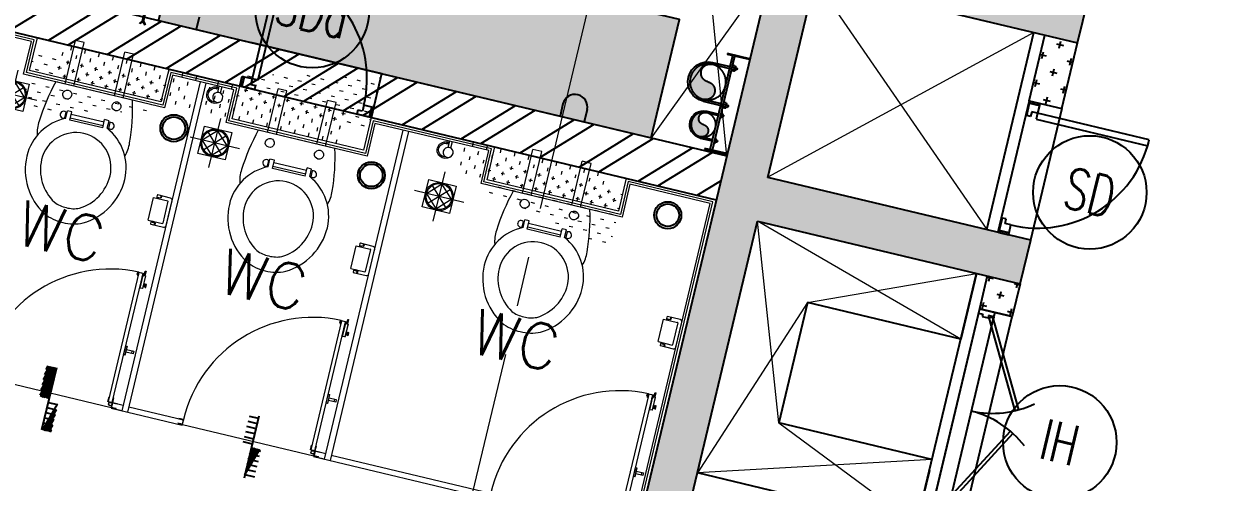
# Model space of a CAD drawing. Header units: millimetres. Extents: x 783817721 to 783927949, y 1443754877 to 1443839643.
# Drawn here: x 783834437 to 783839729, y 1443807797 to 1443809832 of the extents above; entities that cross this region are included whole.
import ezdxf
from ezdxf.enums import TextEntityAlignment as Align

# ---------------------------------------------------------------- set-up
doc = ezdxf.new("R2010")
doc.units = ezdxf.units.MM
doc.header["$LTSCALE"] = 700
doc.header["$PDMODE"] = 32
doc.header["$PDSIZE"] = 0.35
for name, pattern in [('CENTER2', [28.575000000000003, 19.05, -3.175, 3.175, -3.175]), ('DASHED2', [0.375, 0.25, -0.125]), ('HIDDEN', [9.524999999999999, 6.35, -3.175])]:
    doc.linetypes.add(name, pattern=pattern)
doc.layers.get('0').update_dxf_attribs({"linetype": 'CONTINUOUS'})
doc.layers.get('Defpoints').update_dxf_attribs({"linetype": 'CONTINUOUS'})
for name, color, linetype in [('A-COL', 31, 'CONTINUOUS'), ('A-CONSTURCTION LINE HUB-04', 7, 'DASHED2'), ('A-DIM-GRID', 3, 'CONTINUOUS'), ('A-DOOR', 1, 'CONTINUOUS'), ('A-FLOR SUNK', 250, 'CONTINUOUS'), ('A-HATCH', 8, 'CONTINUOUS'), ('A-SERVICE', 254, 'HIDDEN'), ('A-SILL', 2, 'CONTINUOUS'), ('A-SILL-XXX', 2, 'CONTINUOUS'), ('A-TAG-DOOR', 2, 'CONTINUOUS'), ('A-TILE DROP', 8, 'CONTINUOUS'), ('A-Title', 2, 'CONTINUOUS'), ('A-WALL 150', 6, 'CONTINUOUS'), ('A-WALL-XXX', 7, 'CONTINUOUS'), ('N-DOOR', 10, 'CONTINUOUS'), ('N-FIT', 9, 'CONTINUOUS'), ('PL-CLAMP', 31, 'CONTINUOUS')]:
    doc.layers.add(name, color=color, linetype=linetype)
for name, color, linetype, lineweight in [('A-CUTOUT BELOW', 8, 'HIDDEN', 5), ('A-GRID', 31, 'CENTER2', 5), ('A-INT-FIXTURE', 250, 'CONTINUOUS', 9)]:
    doc.layers.add(name, color=color, linetype=linetype, lineweight=lineweight)
doc.styles.add('ROMANS', font='romans.shx')
doc.dimstyles.new('A-DIM-GRID-100', dxfattribs={"dimscale": 100, "dimtxt": 3, "dimasz": 2.25, "dimexe": 0.18, "dimexo": 0, "dimgap": 0.75, "dimtad": 1, "dimdec": 0, "dimzin": 0, "dimdsep": 46, "dimtxsty": 'ROMANS', "dimblk": 'AR-DIM-ARROW', "dimcen": 2, "dimclrd": 256, "dimclre": 8, "dimclrt": 7, "dimaunit": 1, "dimadec": 0, "dimazin": 0, "dimtfac": 1, "dimtdec": 0, "dimtix": 1, "dimtofl": 0, "dimtmove": 2, "dimatfit": 3, "dimldrblk": 'AR-LED-ARROW', "dimfxl": 0.18, "dimtolj": 1, "dimtzin": 0, "dimlwd": -1, "dimlwe": -1, "dimarcsym": 0})
pattern_1 = [(45, (0, 0), (-26.51650429449553, 26.51650429449553), [])]
pattern_2 = [(346.5826028830893, (783888814.2766608, 1443798714.851827), (76.50154433363684, 47.03204986568832), [31.74999999999999, -95.24999999999996]), (76.58260288308942, (783888826.0346733, 1443798695.726441), (-47.03204986568832, 76.50154433363684), [31.74999999999999, -95.24999999999997])]

# ---------------------------------------------------------------- blocks, each defined once
blk = doc.blocks.new('T-DOOR')
for p, q in [((15.62951093912124, 751.8341574668884), (14.16014873981476, 753.3035955429077)), ((15.62890392541885, 682.7063477039337), (15.62951093912124, 751.8341574668884)), ((14.15850394964218, 679.8459477424622), (15.62890392541885, 682.7063477039337)), ((17.09752094745636, 690.1299450397491), (21.50492608547211, 693.0683166980742)), ((21.50492638349533, 706.2904205322266), (17.11766242980957, 707.7596814632415)), ((27.38110065460205, 707.7593402862548), (24.44337409734726, 706.2904200553894)), ((24.45928508043289, 693.0680127143859), (27.38110053539276, 690.1296417713165)), ((6.807166755199432, 347.1733775138855), (5.337804615497589, 348.6428155899048)), ((6.807166874408722, 301.5519354343414), (6.807166755199432, 347.1733775138855)), ((37.85666352510452, 331.0127501487732), (37.85635834932327, 316.3202040195465)), ((5.33676677942276, 298.6915349960327), (6.807166874408722, 301.5519354343414)), ((-750.9999997019768, 24.99999952316284), (-750.9999997019768, -7.152557373e-07)), ((-5.96046448e-08, 25), (1.192092896e-07, 0))]:
    blk.add_line(p, q)
at = {"color": 8}
blk.add_line((-749.9999997019768, -1), (-0.9999998211860656, -1.000000953674316), dxfattribs=at)
for points in [[(-26.7935534119606, 759.180643081665), (-34.1393306851387, 757.7116844654083), (-34.13952034711838, 750.3659455776213), (-26.79381877183914, 748.8966076374054)], [(-25.32482266426086, 743.0199780464172), (-26.79397070407868, 743.0200159549713), (-26.79343956708908, 763.5880870819092), (0.9383352994918824, 763.5877192020416), (0.9378041625022888, 743.0196487903595), (-2.000491559505462, 743.0197243690491), (-1.999999642372131, 762.0680537223815), (-25.32433080673218, 762.0683069229126)], [(-2, 762.0683069229126), (-25.32433068752289, 762.0683069229126), (-25.3243305683136, 26.99999952316284), (-1.99999988079071, 26.99999928474426)], [(0.9374366998672484, 753.3036839962006), (14.15911096334457, 753.3035957813263), (14.15850394964218, 679.8459477424622), (0.936829686164856, 679.8460359573363)], [(6.815306305885314, 778.2790467739105), (11.22210502624511, 778.279046535492), (11.22210502624511, 753.303418636322), (6.815306305885314, 753.303418636322)], [(17.09752112627029, 707.7596814632415), (15.62791723012924, 707.7596817016602), (15.62791728973389, 690.1299452781677), (17.09752106666565, 690.1299450397491)], [(24.44288074970245, 693.0680127143859), (21.5049262046814, 693.0680129528046), (21.5049262046814, 706.290420293808), (24.44288074970245, 706.290420293808)], [(30.31985157728195, 707.7593405246735), (27.38110059499741, 707.7593405246735), (27.38110053539276, 690.1296417713165), (30.31985151767731, 690.1296417713165)], [(-2.008485615253448, 348.6427521705627), (5.33676677942276, 348.6428158283234), (5.33676677942276, 298.6915349960327), (-2.008485615253448, 298.6914715766907)], [(48.14061760902404, 316.3202040195465), (6.806749463081359, 316.3202042579651), (6.806749463081359, 331.0127501487732), (48.14061766862869, 331.0127501487732)]]:
    blk.add_lwpolyline(points, close=True)
for points in [[(-776.7510416507721, 0), (-776.7510416507721, -1), (-749.9999996423721, -0.9999997615814208), (-749.9999996423721, 25.99999928474427), (-776.7510415315628, 25.99999904632568), (-776.7510415911674, 24.99999928474426), (-750.9999997019768, 24.99999952316284), (-750.9999997019768, 0), (-776.7510415315628, 2.384185791e-07)], [(-2.000000059604644, 52.75104165077209), (-0.9999999403953552, 52.75104141235352), (-1.000000059604644, 25.99999928474427), (-26.3243305683136, 25.9999988079071), (-26.32433050870896, 52.75104045867919), (-25.3243305683136, 52.75104093551636), (-25.32433068752289, 26.99999880790711), (-1.99999988079071, 26.99999928474426), (-2.000000059604644, 52.75104141235352)], [(25.75104212760925, 4.768371582e-07), (25.75104200839997, -0.9999995231628416), (-0.9999998211860656, -0.9999995231628416), (-1, 25.99999952316284), (25.75104188919068, 25.99999952316284), (25.75104194879532, 24.99999976158142), (0, 24.99999976158142), (1.192092896e-07, 4.768371582e-07), (25.75104200839997, 4.768371582e-07)]]:
    blk.add_lwpolyline(points)
for radius in [10.12499965708017, 9.124999657080172]:
    blk.add_circle((-11.12499964237213, 15.87499976158142), radius)
blk.add_arc((-14.54024678468704, 28.44103002548218), 735.2491660637323, 90.95489770892227, 180.190221112596, dxfattribs=at)
blk = doc.blocks.new('FLR TRAP 5')
for p, q in [((-1.45448e-11, 112.5000000000145), (-1.45448e-11, -112.4999999999854)), ((-62.50000000001454, 62.50000000001454), (62.49999999998546, 62.50000000001454)), ((-62.50000000001454, -62.49999999998546), (-62.50000000001454, 62.50000000001454)), ((1.007608666419407, 57.57615116132364), (-57.57615116129453, -1.0076086663612)), ((-1.007608666332082, 57.57615116132364), (57.57615116132365, -1.0076086663612)), ((62.49999999998546, 62.50000000001454), (62.49999999998546, -62.49999999998546)), ((112.4999999999854, 1.45448e-11), (-112.5000000000145, -1.4559e-11)), ((-57.57615116129453, 1.007608666419393), (1.007608666419407, -57.57615116129455)), ((40.71872086507211, 40.71872086507209), (-40.71872086510119, -40.718720865043)), ((-40.71872086510119, 40.71872086507209), (40.71872086507211, -40.718720865043)), ((57.57615116132365, 1.007608666419393), (-1.007608666332082, -57.57615116129455)), ((62.49999999998546, -62.49999999998546), (-62.50000000001454, -62.49999999998546))]:
    blk.add_line(p, q)
for radius in [62.58496728986274, 57.58496728986274]:
    blk.add_circle((-1.45448e-11, 1.45448e-11), radius)
blk = doc.blocks.new('TPH 1 P')
for p, q in [((54.08000094297849, 0.0002394931115077), (-54.08000094297849, -0.0002394931115077)), ((-68.82904856504858, -9.833032253624763), (-68.82879247481281, -67.66083062279074)), ((-67.59977774663814, -50.45355215251482), (-60.22523216350048, -50.45351949434995)), ((-54.08000094297849, -0.0002394931115077), (-58.99636466504118, -0.0002612652214111)), ((-58.99605414455976, -70.11896893966048), (-58.99613578994276, -51.68260498183816)), ((-54.07963218413164, -83.2697650886447), (-54.07991766879961, -18.8044008182668)), ((-52.85083218129687, -17.57530444472365), (47.93462412151171, -17.57485811658705)), ((49.16400597975195, -83.26930787445315), (49.16372049506939, -18.80394360413345)), ((54.08031146346371, -70.11846818130732), (54.08022981808068, -51.68210422348501)), ((55.30931530558341, -50.45300784994186), (62.68386088872109, -50.452975191777)), ((63.91303079444447, -68.28637623668043), (63.9127719313785, -9.832444406862463)), ((63.91303079444091, -68.28637623668432), (63.91295726227879, -51.68206067926518)), ((-68.82885506959967, -53.5262849218169), (-58.99612762540157, -53.5262413775971)), ((-66.37059972769742, -70.11900159782533), (-54.07969042248254, -70.11894716755057)), ((-54.0797388112241, -59.19227457671229), (-58.99610253330133, -59.19229634882221)), ((-54.07971551459734, -64.45289219632548), (-58.99607923666002, -64.45291396843538)), ((49.16400597975195, -83.26930787445315), (-54.07963218413164, -83.2697650886447)), ((49.16389935265947, -59.19181736257892), (54.08026307472215, -59.19179559046903)), ((49.16392264928624, -64.45243498219213), (54.0802863713489, -64.45241321008221)), ((49.16394774138648, -70.11848995341721), (61.45485704659328, -70.11843552314247)), ((54.08023798262188, -53.52574061924395), (63.91296542681999, -53.52569707502414))]:
    blk.add_line(p, q)
for centre, radius, start, end in [((54.08004448718061, -9.83248795106715), 9.832727444275072, 0.0002537341905495, 90.00025373419057), ((-58.99632112083594, -9.8329887094049), 9.832727444275072, 90.00025373419057, 180.0002537341905), ((-67.59977230361066, -51.6826430830013), 1.229090930534384, 90.00025373419057, 180.0002537341905), ((-60.225226720473, -51.68261042483648), 1.229090930534384, 0.0002537341905495, 90.00025373419057), ((-52.85082673826938, -18.80439537521016), 1.229090930534384, 90.00025373419057, 180.0002537341905), ((47.93462956453917, -18.80394904713179), 1.229090930534384, 0.0002537341905495, 90.00025373419057), ((55.30932074861089, -51.68209878042839), 1.229090930534384, 90.00025373419057, 180.0002537341905), ((62.68386633174856, -51.68206612226353), 1.229090930534384, 0.0002537341905495, 90.00025373419057), ((-66.37061061375239, -67.66081973673573), 2.458181861068768, 180.0002537341905, 270.0002537341906), ((61.45484616053835, -67.6602536620978), 2.458181861068768, 270.0002537341906, 0.0002537341905495)]:
    blk.add_arc(centre, radius, start, end)
blk = doc.blocks.new('bia')
at = {"layer": 'N-FIT'}
for radius in [60.0760000024455, 50.0760000024455]:
    blk.add_circle((-13644341.22740025, -3898555.232979853, -1.11760232471e-05), radius, dxfattribs=at)
blk = doc.blocks.new('EWC 2')
for p, q in [((-0.0003062749880841, 175.0000837584551), (0.0009062749880896, -175.0000837584061)), ((-0.0001590365569848, 132.4999999991996), (-200.000159036557, 132.4993937245017)), ((-200.000159036557, 132.4993937245017), (-200.0000204594832, 92.49939372473456)), ((-2.04594831772e-05, 92.49999999943249), (-200.0000204594832, 92.49939372473456)), ((147.418668561826, 95.000510721773), (112.4996708794497, 95.00038974745256)), ((112.4996708794497, 95.00038974745256), (112.4997401679866, 75.00038974756899)), ((149.9997401679866, 75.00051966357566), (112.4997401679866, 75.00038974756899)), ((120.2653358827883, 100.2500685871782), (146.2017377619413, 100.2501584419369)), ((124.5247435141354, 75.00043140731573), (124.5252631781623, -74.99956859178205)), ((141.0085677036477, 75.000488514328), (141.009087367689, -74.99951148476978)), ((149.9997401679866, 75.00051966357566), (150.0002598320134, -74.99948033552212)), ((0.0006204594831829, -92.49999999943249), (-199.9993795405168, -92.50060627413038)), ((-199.9993795405168, -92.50060627413038), (-199.999240963443, -132.5006062738975)), ((150.0002598320134, -74.99948033552212), (112.5002598320134, -74.9996102515288)), ((112.5002598320134, -74.9996102515288), (112.5003291205503, -94.99961025141235)), ((147.4193268029266, -94.99948927709197), (112.5003291205503, -94.99961025141235)), ((120.2660304979581, -100.2492352838599), (146.2024323771111, -100.2491454291012)), ((0.0007590365569905, -132.4999999991996), (-199.999240963443, -132.5006062738975))]:
    blk.add_line(p, q)
for centre, major_axis, ratio, start_param, end_param in [((349.9999999999708, 0.0012125493812645), (223.7499982217596, 0.02822001601382641), 0.9999999999940067, 1.569950856247431, 2.702970937519568), ((348.5653083877914, -43.65291758654352), (267.4083194749343, -0.5240368236592908), 0.9999999999940166, 0.5196769025226043, 1.566788912695956), ((247.1667612637392, -710.273605546201), (919.122388601868, -3.885747080667939), 0.9999999999943672, 1.640774174495799, 1.847289609812001), ((201.7434949504314, 57.30753662680214), (106.2854850310066, -106.2854850310066), 0.9999999999995539, 2.033551095230845, 2.455928543497696), ((42.80542047708879, 112.5001482969237), (14.1421356237829, 14.1421356237829), 0.9999999999988349, -0.7853946989711857, 5.4977906082084), ((133.2335107065228, 107.7884000831545), (10.60660171783259, 10.60660171783259), 0.9999999999997942, -1.311943292146727, 2.882746547794472), ((349.9999999997308, 0.0012125493812645), (113.2552899699446, -107.6443300730158), 0.9999999998812673, 2.331194314084761, 5.472004177913206), ((348.5653083877987, -43.65291758657263), (199.906443114038, 0.9774928439277918), 0.9999999999940432, 0.5242974367139746, 1.55903845524096), ((418.6296980171245, 9.744947520070076), (-35.8299443303299, 114.2030516416982), 0.9430540716306229, 4.342807645496122, 4.835174699858091), ((418.6296980171173, 9.744947520040972), (-61.01197028886268, 180.4606319963003), 0.9466445239575144, 4.351186336959167, 4.832374696135421), ((418.6297655283852, -9.7420468958881), (61.0105029442611, 180.4604130052969), 0.9466479392239276, 4.592402835895807, 5.073570867042794), ((418.6297655283924, -9.7420468958881), (35.82869504975697, 114.2018401050401), 0.9430663098829936, 4.589601683455149, 5.081943754183982), ((42.80619997312895, -112.4998517017375), (14.1421356237829, 14.1421356237829), 0.9999999999988349, -0.7853946989711857, 5.4977906082084), ((133.2342575533767, -107.7874769250484), (10.60660171782754, -10.60660171782754), 0.9999999999997232, 3.400445688240003, 7.595135528177604), ((349.9999999999708, 0.0012125493812645), (223.7358957197013, -2.512263343571392), 0.9999999999939564, 3.591323404061699, 4.724343485334036), ((348.5650059147447, 43.65533274355397), (199.9053483197305, 1.180340603060181), 0.9999999999940726, -1.569825667739491, -0.5350846492127428), ((348.5650059147374, 43.65533274352489), (267.40740206461, 0.8747914394098621), 0.9999999999940501, -1.568093667666396, -0.5209816574932074), ((247.1618398759166, 710.2753181114531), (649.9234817478236, 649.9234817478236), 0.9999999999997438, 3.654732108649438, 3.861247543966752), ((201.743892021128, -57.30613877427825), (106.2854850310215, 106.2854850310215), 0.999999999999474, 3.827263692535608, 4.249641140802451)]:
    blk.add_ellipse(centre, major_axis=major_axis, ratio=ratio, start_param=start_param, end_param=end_param)
blk = doc.blocks.new('TILE DROPE')
at = {"layer": 'A-TILE DROP'}
h = blk.add_hatch(dxfattribs=at)
h.set_pattern_fill('ANSI31', color=256, scale=300)
h.set_pattern_definition(pattern_1)
h.paths.add_polyline_path([(5831274.573197973, 4325034.434176441), (5831198.573197973, 4325034.434176441), (5831198.573197973, 4325286.43417644), (5831274.573197973, 4325286.43417644)])
h = blk.add_hatch(dxfattribs=at)
h.set_pattern_fill('ANSI31', color=256, scale=300)
h.set_pattern_definition(pattern_1)
h.paths.add_polyline_path([(5831274.573197973, 4325034.434176441), (5831350.573197973, 4325034.434176441), (5831350.573197973, 4324782.43417644), (5831274.573197973, 4324782.43417644)])
blk.add_line((5831274.573197973, 4325286.43417644), (5831274.573197973, 4324782.43417644), dxfattribs=at)
blk = doc.blocks.new('B8-AR-2000$0$HEALTH FAU P 1')
for p, q in [((0, 0), (0, 28.38904564197765)), ((12.69999999995343, 0), (12.69999999995343, 28.38904564197765)), ((22.2275324047514, 13.93403204795504), (14.81600070018612, 11.29902724169005)), ((14.81600070018612, 7.097202625189311), (14.81600070018612, 11.29902724169005)), ((22.2275324047514, 4.462197818924324), (14.81600070018612, 7.097202625189311)), ((22.2275324047514, 4.462197818924324), (22.2275324047514, 13.93403204795504))]:
    blk.add_line(p, q)
at = {"extrusion": (0, 0, -1)}
for centre, major_axis, ratio, start_param, end_param in [((6.349999999976716, 49.90918335852165), (15.8656677662643, 15.8656677662643), 0.9999999999997597, 3.926990816987361, 10.21017612416694), ((20.34574648247508, 42.90917936847107), (-26.04532086802537, 26.04532086802537), 0.9999999999995175, 6.27066274381938, 10.15906509699235), ((20.34574648247508, 42.90917936847107), (-21.55519280749815, 21.55519280749815), 0.9999999999997758, 0.4695714506295328, 3.865220544000678)]:
    blk.add_ellipse(centre, major_axis=major_axis, ratio=ratio, start_param=start_param, end_param=end_param, dxfattribs=at)
blk = doc.blocks.new('125')
at = {"layer": 'A-INT-FIXTURE'}
h = blk.add_hatch(dxfattribs=at)
h.set_pattern_fill('CROSS', color=256, scale=4.999999999999986, angle=13.41739695793953)
h.set_pattern_definition([(0, (69901.69934207201, -28910.90054869652), (31.74999999999996, 31.74999999999995), [15.87499999999998, -47.62499999999988]), (90, (69909.63684278727, -28918.83804965019), (-31.74999999999995, 31.74999999999996), [15.87499999999998, -47.62499999999988])])
h.paths.add_polyline_path([(276465.2120640874, -5326.246332406998), (275865.2120645642, -5326.246328115463), (275865.2120652795, -5176.246289253235), (276465.2120657563, -5176.246292829514)])
h = blk.add_hatch(dxfattribs=at)
h.set_pattern_fill('CROSS', color=256, scale=4.999999999999986, angle=13.41739695793953)
h.set_pattern_definition([(0, (70826.69930869341, -28910.90050816536), (31.74999999999996, 31.74999999999995), [15.87499999999998, -47.62499999999988]), (90, (70834.63681101799, -28918.83801102638), (-31.74999999999995, 31.74999999999996), [15.87499999999998, -47.62499999999988])])
h.paths.add_polyline_path([(277390.0055494905, -5326.246292591095), (276790.005548954, -5326.246326446533), (276790.0055506229, -5176.246289730072), (277390.0055521727, -5176.246253490448)])
h = blk.add_hatch(dxfattribs=at)
h.set_pattern_fill('CROSS', color=256, scale=4.999999999999986, angle=13.41739695793953)
h.set_pattern_definition([(0, (71990.69948005676, -28910.90047097206), (31.74999999999996, 31.74999999999995), [15.87499999999998, -47.62499999999988]), (90, (71998.63698160648, -28918.8379714489), (-31.74999999999995, 31.74999999999996), [15.87499999999998, -47.62499999999988])])
h.paths.add_polyline_path([(278554.2122024298, -5326.246254920959), (277954.2122027278, -5326.246251344681), (277954.2122039795, -5176.246211051941), (278554.2122042775, -5176.246214151382)])
for p, q in [((278965.2132754922, -5176.246121406555), (277391.4474858046, -5176.246101617813)), ((276565.2111075521, -6701.246304035187), (276889.4100064039, -6701.246291160583)), ((276615.2111068964, -6676.246305465698), (276566.0121763945, -6676.246303319931)), ((276615.2111079097, -6701.246303081512), (276566.0121756196, -6701.246301651001)), ((276640.2132023573, -6676.246300458908), (276889.4100059271, -6676.246294975281)), ((277490.2110751271, -6701.246265172958), (278292.412299037, -6701.24623632431)), ((277540.2110750675, -6676.246266126633), (277491.0121431351, -6676.24626326561)), ((277540.2110755444, -6701.24626326561), (277491.0121429563, -6701.246261358261)), ((277565.2131695747, -6676.246261835098), (278292.412299037, -6676.246239900589))]:
    blk.add_line(p, q, dxfattribs=at)
for points in [[(276465.2120640874, -5326.246332406998), (275865.2120645642, -5326.246328115463), (275865.2120652795, -5176.246289253235), (276465.2120657563, -5176.246292829514)], [(277390.0055494905, -5326.246292591095), (276790.005548954, -5326.246326446533), (276790.0055506229, -5176.246289730072), (277390.0055521727, -5176.246253490448)], [(278554.2122024298, -5326.246254920959), (277954.2122027278, -5326.246251344681), (277954.2122039795, -5176.246211051941), (278554.2122042775, -5176.246214151382)]]:
    blk.add_lwpolyline(points, close=True, dxfattribs=at)
for points in [[(278953.2133750319, -7590.246118783951), (278953.2133549452, -5188.246120214462), (278566.2122040987, -5188.246113538742), (278566.2122017741, -5338.246253252029), (277942.2122024298, -5338.246249437332), (277942.2122034431, -5188.246210575104), (277402.0055519938, -5188.24618434906), (277402.0055500269, -5338.246294021606), (276778.0055493712, -5338.246325016022), (276778.0055505633, -5188.246289491653), (276477.2120659947, -5188.246217727661), (276477.2120636106, -5338.246306180954), (275853.2120651603, -5338.246329307556), (275853.2120593786, -5188.246241092682), (275552.2121101618, -5188.246235370636)], [(278943.2133748531, -7600.246118545532), (278943.2133548856, -5198.246120691299), (278576.2122045755, -5198.246115446091), (278576.2122017145, -5348.246254682541), (277932.2122029662, -5348.246250152588), (277932.2122035027, -5198.246210336685), (277412.0055519938, -5198.246183633804), (277412.005549252, -5348.246293783188), (276768.0055490136, -5348.246325492859), (276768.0055506825, -5198.246288776398), (276487.2120663524, -5198.246216058731), (276487.2120642066, -5348.246308803558), (275843.2120652199, -5348.246329307556), (275843.2120597363, -5198.246239900589), (275562.2121110559, -5198.246236801147)], [(276615.2111079097, -6701.246303081512), (276615.2110427022, -5198.246296882629)], [(276640.2110426426, -5198.246294021606), (276640.2111085057, -6701.24630355835)], [(277540.2110760808, -6701.246263980865), (277540.2110099792, -5198.246256828308)], [(277565.2110099792, -5198.24625658989), (277565.211075604, -6701.246262788773)]]:
    blk.add_lwpolyline(points, dxfattribs=at)
for name, p, rotation in [('EWC 2', (276165.0049129725, -5348.246007442474), 269.9999993157494), ('EWC 2', (277090.0048803687, -5348.245966672897), 269.9999993157494), ('EWC 2', (278254.2122021914, -5348.245928525925), 269.9999993157494), ('B8-AR-2000$0$HEALTH FAU P 1', (276712.1060104966, -5198.246286869049), 180.0003576525814), ('B8-AR-2000$0$HEALTH FAU P 1', (277764.3623034358, -5198.246248722076), 180.0003576525814), ('bia', (4177327.160690367, -13649634.39461613, 1.117602324707432e-05), 270.0000006001247), ('FLR TRAP 5', (275815.2110814452, -5448.112929105759), 270.0000004929177), ('FLR TRAP 5', (276740.2110486627, -5448.112888097763), 270.0000004929177), ('FLR TRAP 5', (277764.8592463136, -5448.11284995079), 270.0000004929177), ('bia', (4175103.30578655, -13649767.55611086, 1.117602324707432e-05), 270.0000006001247), ('bia', (4176005.204176247, -13649767.55606961, 1.117602324707432e-05), 270.0000006001247)]:
    blk.add_blockref(name, p, dxfattribs=dict(at, rotation=rotation))
at = {"layer": 'A-INT-FIXTURE', "extrusion": (-3.85185254193478e-34, 1.540743955509789e-33, -1), "xscale": -1, "zscale": -1, "rotation": 89.99832154225591}
for p in [(-276615.2110657096, -5800.246294260025), (-277540.2110337615, -5800.246255636215), (-278943.2133603096, -5800.246211051941)]:
    blk.add_blockref('TPH 1 P', p, dxfattribs=at)
at = {"layer": 'A-INT-FIXTURE', "xscale": 0.8010680920605217, "yscale": 0.8010680920605217, "zscale": 0.8010680920605217, "rotation": 2.936940935179689e-06}
for p in [(276566.0121768713, -6696.273006677628), (277491.0121441483, -6696.272966146469), (278894.0144370198, -6696.272911310196)]:
    blk.add_blockref('T-DOOR', p, dxfattribs=at)
at = {"layer": 'A-INT-FIXTURE', "xscale": 0.5624999999999987, "yscale": 0.5624999999999987, "zscale": 0.5624999999999987}
for p in [(-3003804.730748177, -2439555.924120188), (-3002879.730780363, -2439555.924081087)]:
    blk.add_blockref('TILE DROPE', p, dxfattribs=at)
at = {"layer": 'A-TILE DROP', "char_height": 200.0000000000002, "attachment_point": 9, "rotation": 5.1296919395442596e-08, "style": 'ROMANS'}
for insert in [(276404.1274040937, -6089.626831293106), (277329.1273717284, -6089.626791238785), (278481.1903038621, -6089.626753568649)]:
    blk.add_mtext_dynamic_manual_height_columns('\\pxqc;WC', width=473.7160888731203, gutter_width=12.50000000000002, heights=[0], dxfattribs=dict(at, insert=insert))
blk = doc.blocks.new('col-2 -15')
at = {"layer": 'A-COL', "ltscale": 0.1}
h = blk.add_hatch(color=250, dxfattribs=at)
h.dxf.hatch_style = 1
h.paths.add_polyline_path([(10850.40703094006, 21099.8903067112), (9649.999994933605, 21099.89030504227), (9649.99999409914, 22000.00000023842), (10849.99999386072, 22000.00000071526), (10849.99999350309, 22200.00000095367), (8549.999993562698, 22200), (8549.999993562698, 22550), (8349.999993503094, 22549.99999976158), (8349.999993383884, 21999.99999976158), (9449.99999397993, 22000), (9449.999994039536, 22000.00000023842), (9449.999993741512, 22000.00000047684), (9449.999995350838, 19549.99999904633), (9649.999996066093, 19550.00000095367), (9649.99999499321, 20899.89030623436), (10850.40703111887, 20899.89030575752)])
for p, q in [((9649.999994933605, 21099.89030504227), (9649.99999409914, 22000.00000023842)), ((9649.999996125698, 19550.00000071526), (9649.99999499321, 20899.89030623436))]:
    blk.add_line(p, q, dxfattribs=at)
for points in [[(9649.99999409914, 22000.00000023842), (10849.99999386072, 22000.00000071526), (10849.99999350309, 22200.00000095367), (8549.999993562698, 22200), (8549.999993562698, 22550), (8349.999993503094, 22549.99999976158), (8349.999993383884, 21999.99999976158), (9449.99999397993, 22000)], [(9449.999994039536, 22000.00000023842), (9449.999993741512, 22000.00000047684), (9449.999995350838, 19549.99999904633), (9649.999995946884, 19550.00000095367)], [(9449.999994039536, 22000.00000023842), (9449.999995529652, 19549.99999880791), (9649.999996125698, 19550.00000071526)], [(9649.99999499321, 20899.89030623436), (10850.40703111887, 20899.89030575752), (10850.40703094006, 21099.8903067112), (9649.999994933605, 21099.89030504227)]]:
    blk.add_lwpolyline(points, dxfattribs=at)
at = {"layer": 'A-GRID', "color": 1, "ltscale": 0.1}
blk.add_line((8699.999999940395, -5272.462513685226), (8700.000000536442, 48139.09744930267), dxfattribs=at)
blk = doc.blocks.new('1000 SINGLE 1')
for p, q in [((120, 925), (75.00000000000007, 925)), ((75.00000000000007, 925), (75, 75)), ((120, 74.99999999999999), (120, 925)), ((15, -9e-16), (15, 75)), ((15, 75), (75, 75)), ((75, 75), (75, 30)), ((75, 75), (120, 74.99999999999999)), ((75, 30), (110, 30)), ((110, 30), (110, -6.7e-15)), ((925, 29.99999999999995), (890, 29.99999999999995)), ((890, 29.99999999999995), (890, -5.45e-14)), ((985, 74.99999999999993), (925, 74.99999999999993)), ((925, 74.99999999999993), (925, 29.99999999999995)), ((985, -6.03e-14), (985, 74.99999999999993)), ((110, -6.7e-15), (15, -9e-16)), ((890, -5.45e-14), (985, -6.03e-14))]:
    blk.add_line(p, q)
at = {"color": 8}
for p, q in [((0, 0), (4.6e-15, 75)), ((4.6e-15, 75), (15, 75)), ((15, -9e-16), (0, 0)), ((15, 75), (15, -9e-16)), ((1000, 74.99999999999993), (985, 74.99999999999993)), ((985, 74.99999999999993), (985, -6.03e-14)), ((1000, -6.12e-14), (1000, 74.99999999999993)), ((985, -6.03e-14), (1000, -6.12e-14))]:
    blk.add_line(p, q, dxfattribs=at)
blk.add_arc((75, 75), 850, 0, 90, dxfattribs=at)
blk = doc.blocks.new('TAG-DOOR-WINOW')
blk.add_circle((0, 0), 2.8)
at = {"style": 'ROMANS', "width": 0.7}
blk.add_attdef('DW', text='', height=2, dxfattribs=at).set_placement((0, 0), align=Align.MIDDLE_CENTER)
blk = doc.blocks.new('IH')
for p, q in [((0, 71), (0, 0)), ((20, 71), (0, 71)), ((20.00000000005821, 71), (20, 46.42307692307804)), ((879.9999999999997, 71), (20.00000000005457, 71.00000000000726)), ((879.9999999999416, 71), (879.9999999999997, 46.42307692307804)), ((879.9999999999997, 71), (899.9999999999997, 71)), ((899.9999999999997, 71), (899.9999999999997, 0)), ((0, 0), (20.00000000005821, 0)), ((20, 46.42307692307804), (30, 46.42307692307804)), ((20, 0), (20, 19.61188811188913)), ((20, 19.61188811188913), (29.9999999999418, 19.61188811186002)), ((20, -7.276000000000001e-12), (882.7622377622391, 0)), ((30, 19.61188811188913), (30, 46.42307692307804)), ((879.9999999999997, 46.42307692307804), (869.9999999999999, 46.42307692310715)), ((869.9999999999999, 19.61188811191823), (869.9999999999999, 46.42307692310715)), ((879.9999999999997, 19.61188811188913), (870.0000000000581, 19.61188811188913)), ((879.9999999999997, 0), (879.9999999999997, 19.61188811188913)), ((899.9999999999997, 0), (879.9999999999416, 0))]:
    blk.add_line(p, q)
for points in [[(28.79589034966445, 51.30466307917647), (21.50000000004261, 64.41076791647633), (395.8977281855754, 272.8300355706738), (403.1936185351971, 259.7239307333738)], [(871.2041096503356, 51.30466307917318), (496.8063814648028, 259.7239307333705), (504.1022718144247, 272.8300355706703), (878.4999999999573, 64.41076791647303)]]:
    blk.add_lwpolyline(points, close=True)
at = {"color": 8}
for centre, radius, start, end in [((20.28661836110758, 64.24160370618948), 429.7158658308628, 0.9011618615983678, 39.09539754827856), ((877.9613768996456, 64.47174596385307), 428.0618258529983, 140.7770848531762, 179.1261638338901)]:
    blk.add_arc(centre, radius, start, end, dxfattribs=at)
for centre, start, end in [((23.00000000017463, 71), 0, 180), ((23.00000000017463, 71), 180, 0), ((876.9999999998253, 71), 0, 180), ((876.9999999998253, 71), 180, 0)]:
    blk.add_arc(centre, 1.5, start, end)
blk = doc.blocks.new('A$Cc2280a50')
at = {"layer": 'A-CUTOUT BELOW'}
for p, q in [((-1000.00704574585, -200.0013039112091), (-600.0066528320312, -500.0007836818695)), ((-1000.006655812263, -500.0013041496277), (-300.0070434808731, -200.000391960144)), ((-600.0000001788139, -499.9999995231628), (-1000.000000178814, -199.9999990463257)), ((-600.0055457353592, -1350.258213281631), (-300.0070480704308, -200.0003936290741)), ((-600.0000000596046, -500), (-300.0120551437077, -1650.254866123195)), ((-1000.005548596382, -1350.25873374939), (-300.0051552057266, -1650.257823228836)), ((-1000.005157768726, -1650.25873374939), (-600.0055457353592, -1350.258213281631)), ((-1000.003262519836, -3050.001305580139), (-300.0020879507065, -4000.000391960144)), ((-300.0000001192093, -3050.000391721725), (-1000.002087295055, -4000.001306533813)), ((-3199.999569714069, -3550.000052690506), (-4199.999569714069, -3250.000053405762)), ((-3899.999568104744, -4099.861926078796), (-4199.999569714069, -3250.000053405762)), ((-3899.999569118023, -3550.000054121017), (-3199.999569952488, -3250.000052213669)), ((-3899.999568462372, -3550.000054121017), (-4199.999571979046, -4399.861925363541)), ((-3199.999569773674, -4099.861927270889), (-4199.999569654465, -4399.861925601959)), ((-3899.999569237232, -4099.861925601959), (-3199.999570071697, -4395.861926555634)), ((-1000.001760303974, -4200.001304626465), (-300.0005872249603, -5150.000391483307)), ((-300.0005879402161, -4200.001304626465), (-1000.001759171486, -5150.000392198563))]:
    blk.add_line(p, q, dxfattribs=at)
for points in [[(-300.0000002384186, -2850.001934528351), (-1000.00489372015, -1850.001306295395)], [(-300.0048944354057, -1850.000391960144), (-1000.003588914871, -2850.001306056976)]]:
    blk.add_lwpolyline(points, dxfattribs=at)
at = {"layer": 'A-SILL-XXX'}
for p, q in [((-1000.000000178814, -199.9999990463257), (-1000, -499.9999990463257)), ((-600.006652712822, -500.0007841587067), (-1000.006656110287, -500.0013055801392)), ((-600.0000001788139, -499.9999995231628), (-1000.000000059605, -499.9999992847443)), ((-600.0055457949638, -1350.25821352005), (-600.006652712822, -500.0007834434509)), ((-1000.005548596382, -1350.25873374939), (-600.0055457949638, -1350.25821352005)), ((-1000.005548477173, -1350.258733510971), (-1000.005157530308, -1650.254865884781)), ((-1000.005157530308, -1650.254865884781), (-300.0000002980232, -1650.254866123199)), ((-1000.004893839359, -1850.001306295395), (-1000.003588736057, -2850.001305341721)), ((-300.003328025341, -3050.000392436981), (-1000.003327786922, -3050.001305818558)), ((-1000.003327965736, -3050.001305580139), (-1000.002088069916, -4000.001306295395)), ((-3199.999570071697, -4445.861926794052), (-3199.999569833279, -3250.000052690506)), ((-3199.999569714069, -3550.000052690506), (-3899.999569177628, -3550.000053882599)), ((-3899.999569177628, -3550.000053882599), (-3899.999568998814, -4099.861926078796)), ((-3199.999569654465, -4099.861925125122), (-3899.999568998814, -4099.861926078796)), ((-1000.001826703548, -4200.001305341721), (-300.0018273591995, -4200.000392913818)), ((-1000.001826763153, -4200.001305580139), (-1000.000587165356, -5150.001305580139)), ((-3199.999569416046, -4399.861925601959), (-4199.999571979046, -4399.861925363541))]:
    blk.add_line(p, q, dxfattribs=at)
blk = doc.blocks.new('AR-DIM-ARROW')
for p, q in [((0, -0.5), (0, 0.5)), ((-1, 0), (0, 0))]:
    blk.add_line(p, q)
at = {"color": 6}
blk.add_line((-0.3535533905933335, -0.3535533905933335), (0.3535533905933335, 0.3535533905933335), dxfattribs=at)
blk = doc.blocks.new('*D98')
at = {"layer": 'A-DIM-GRID', "color": 8, "transparency": 16777216}
for p, q in [((783842163.9411302, 1443831689.779889), (783830343.2802594, 1443834509.65203)), ((783832014.7721014, 1443788259.414753), (783819994.1495955, 1443791126.988647))]:
    blk.add_line(p, q, dxfattribs=at)
at = {"layer": 'A-DIM-GRID', "transparency": 16777216}
blk.add_line((783830308.5792177, 1443834286.616522), (783820063.8680339, 1443791341.670597), dxfattribs=at)
at = {"layer": 'Defpoints', "color": 0, "transparency": 16777216}
for p in [(783842163.9411302, 1443831689.779889), (783820011.6582937, 1443791122.811868), (783832014.7721014, 1443788259.414753)]:
    blk.add_point(p, dxfattribs=at)
at = {"layer": 'A-DIM-GRID', "transparency": 16777216, "xscale": 225, "yscale": 225, "zscale": 225}
for p, rotation in [((783830360.7889577, 1443834505.475251), 76.58260137386257), ((783820011.6582937, 1443791122.811868), 256.5826013738626)]:
    blk.add_blockref('AR-DIM-ARROW', p, dxfattribs=dict(at, rotation=rotation))
at = {"layer": 'A-DIM-GRID', "color": 7, "transparency": 16777216, "insert": (783824967.3648973, 1443812866.3533), "char_height": 300, "attachment_point": 5, "rotation": 76.5826013738626, "style": 'ROMANS'}
blk.add_mtext('\\A1;44600', dxfattribs=at)
blk = doc.blocks.new('AR-LED-ARROW')
for p, q in [((-0.3535533905933335, 0.3535533905933335), (-0.3818376618407981, 0.3252691193458723)), ((0, 0), (-0.3818376618407981, 0.3252691193458723)), ((0, 0), (-0.3535533905933335, 0.3535533905933335)), ((0, 0), (-1, 0)), ((0, 0), (-0.3818376618407981, -0.3252691193458723)), ((0, 0), (-0.3535533905933335, -0.3535533905933335)), ((-0.3535533905933335, -0.3535533905933335), (-0.3818376618407981, -0.3252691193458723))]:
    blk.add_line(p, q)
blk = doc.blocks.new('*D99')
at = {"layer": 'A-DIM-GRID', "color": 8, "transparency": 16777216}
for p, q in [((783830850.3232619, 1443824219.385974), (783834035.6101902, 1443837571.835761)), ((783922822.1838353, 1443802938.892019), (783925858.5459169, 1443815667.061613))]:
    blk.add_line(p, q, dxfattribs=at)
at = {"layer": 'A-DIM-GRID', "transparency": 16777216}
blk.add_line((783834250.2921414, 1443837502.117328), (783925635.5104083, 1443815701.762649), dxfattribs=at)
at = {"layer": 'Defpoints', "color": 0, "transparency": 16777216}
for p in [(783830850.3232619, 1443824219.385974), (783925854.3691382, 1443815649.552914), (783922822.1838353, 1443802938.892019)]:
    blk.add_point(p, dxfattribs=at)
at = {"layer": 'A-DIM-GRID', "transparency": 16777216, "xscale": 225, "yscale": 225, "zscale": 225}
for p, rotation in [((783834031.4334115, 1443837554.327062), 166.5826029587621), ((783925854.3691382, 1443815649.552914), 346.5826029587622)]:
    blk.add_blockref('AR-DIM-ARROW', p, dxfattribs=dict(at, rotation=rotation))
at = {"layer": 'A-DIM-GRID', "color": 7, "transparency": 16777216, "insert": (783879995.1110089, 1443826820.798718), "char_height": 300, "attachment_point": 5, "rotation": 346.5826029587621, "style": 'ROMANS'}
blk.add_mtext('\\A1;94400', dxfattribs=at)
blk = doc.blocks.new('110 WP')
blk.add_hatch(color=250).paths.add_polyline_path([(-1.8626451e-09, 3.7252903e-09, 0.9427925924915026), (-54.80957606341689, 3.230643174611032), (-54.90503569692373, 3.230643174611032, 0.4315343790801164), (-5.5879354e-09, -54.99999999627471, 0.3732728724568614), (54.44817997841164, -7.771466835401952), (53.87905046017841, -7.771466836333272, -0.8661097917272362)])
at = {"lineweight": 25}
blk.add_circle((-2.3283064e-09, -1.8626451e-09), 55.00000000027865, dxfattribs=at)
for centre, start, end in [((-27.50000000232831, 0), 0, 180), ((27.49999999953434, 0), 180, 0)]:
    blk.add_arc(centre, 27.50000000013095, start, end)
at = {"layer": 'PL-CLAMP', "linetype": 'Continuous'}
for p, q in [((-61.0000000014843, 65.00000001394075, -2.31258213476e-05), (-61.00000000174621, 75.6819621451141, -2.31258213476e-05)), ((-59.20000001240985, 77.4819621523493, -2.31258213476e-05), (-56.79999999204301, 77.4819621523493, -2.31258213476e-05)), ((-55.00000000241562, 65.00000001449371, -2.31258213476e-05), (-55.00000000267754, 75.68196214566707, -2.31258213476e-05)), ((55.00000000270665, 65.00000001263106, -2.31258213476e-05), (55.00000000299769, 75.68196214380441, -2.31258213476e-05)), ((59.20000001299195, 77.48196215048667, -2.31258213476e-05), (56.79999999317806, 77.48196215103962, -2.31258213476e-05)), ((61.00000000206636, 65.00000001263106, -2.31258213476e-05), (61.00000000235739, 75.68196214325144, -2.31258213476e-05)), ((-66.30854809613083, 69.20000003118184, -2.31258213476e-05), (-66.30854809528682, 65.00000001338776, -2.31258213476e-05)), ((-64.50854810705641, 71.00000003899913, -2.31258213476e-05), (-51.49145189736736, 71.00000004010508, -2.31258213476e-05)), ((-49.691451908031, 69.20000003176392, -2.31258213476e-05), (-49.69145190858396, 65.00000001504668, -2.31258213476e-05)), ((49.69145190832205, 69.20000003100722, -2.31258213476e-05), (49.69145190832205, 65.00000001373701, -2.31258213476e-05)), ((64.50854810708552, 71.00000003768946, -2.31258213476e-05), (51.49145189768751, 71.00000003824243, -2.31258213476e-05)), ((66.30854809645096, 69.20000002990129, -2.31258213476e-05), (66.30854809615994, 65.00000001207808, -2.31258213476e-05))]:
    blk.add_line(p, q, dxfattribs=at)
at = {"layer": 'PL-CLAMP', "lineweight": 25}
for p, q in [((-60.99999999860301, 1.27474777e-08), (-61.00000000139697, 54.99999999970895)), ((-54.99999999860301, 1.3038516e-08), (-55.00000000139698, 55)), ((54.99999999674037, 1.11758709e-08), (55.0000000023283, 55)), ((60.99999999674037, 1.05646905e-08), (61.00000000232832, 54.99999999938882))]:
    blk.add_line(p, q, dxfattribs=at)
at = {"layer": 'PL-CLAMP', "linetype": 'Continuous'}
for centre, start, end in [((-59.20000001267179, 75.68196214735507, -2.31258213476e-05), 89.99999997331958, 180), ((-56.79999999288702, 75.68196214735507, -2.31258213476e-05), 0, 89.99999997331958), ((56.79999999346911, 75.68196214549243, -2.31258213476e-05), 90.00000002668041, 180), ((59.20000001325387, 75.68196214549243, -2.31258213476e-05), 0, 90.00000002668041), ((-64.50854810734745, 69.20000003176392, -2.31258213476e-05), 89.99999997331958, 180), ((-51.49145189821138, 69.2000000323169, -2.31258213476e-05), 0, 89.99999997331958), ((51.49145189797854, 69.20000003100722, -2.31258213476e-05), 90.00000002668041, 180), ((64.50854810708552, 69.20000002990129, -2.31258213476e-05), 0, 90.00000002668041)]:
    blk.add_arc(centre, 1.800000008340336, start, end, dxfattribs=at)
at = {"layer": 'PL-CLAMP', "lineweight": 25}
blk.add_arc((-1.3969839e-09, -1.8626451e-09), 61.00000000040805, 180, 359.9995153233732, dxfattribs=at)
blk = doc.blocks.new('cl')
at = {"layer": 'PL-CLAMP'}
for p, q in [((128378.9999997007, 58456.62405022628), (128378.9999997013, 58543.51264921503, -2.37047933993e-05)), ((128379.9999997082, 58544.51264926224, -2.37047933992e-05), (128381.9999997015, 58544.51264926224, -2.37047933992e-05)), ((128382.9999997013, 58456.62405022628), (128382.9999997014, 58543.51264921503, -2.37047933993e-05))]:
    blk.add_line(p, q, dxfattribs=at)
at = {"layer": 'PL-CLAMP', "ltscale": 0.1}
for p, q in [((128378.9999997007, 58456.62405022628), (128368.1532216632, 58445.77727223308)), ((128369.5674352254, 58444.36305867067), (128368.1532216632, 58445.77727223308)), ((128380.9999996936, 58455.79562313885), (128369.5674352254, 58444.36305867067)), ((128380.9999996936, 58455.79562313885), (128392.5560246766, 58444.23959812638)), ((128382.9999997013, 58456.62405022628), (128393.9702382391, 58445.65381168878)), ((128393.9702382391, 58445.65381168878), (128392.5560246766, 58444.23959812638))]:
    blk.add_line(p, q, dxfattribs=at)
at = {"layer": 'PL-CLAMP'}
for centre, start, end in [((128379.9999997086, 58543.51264921487, -2.37047933992e-05), 90, 180), ((128381.9999997015, 58543.51264921487, -2.37047933992e-05), 0, 90)]:
    blk.add_arc(centre, 1, start, end, dxfattribs=at)
blk = doc.blocks.new('A$C7d5ec4e2')
at = {"layer": 'A-SERVICE'}
for p, q in [((-61751.19168006061, -2556.77622011468, -2.40993043806e-05), (-61851.71316377996, -2556.776215823145, -2.40993043806e-05)), ((-61751.19168006061, -2556.77622011468, -2.40993043806e-05), (-61851.71316377996, -2556.776215823145, -2.40993043806e-05)), ((-61751.19168006061, -2556.77622011468, -2.40993043806e-05), (-61851.71316419719, -2556.77621510789, -2.40993043806e-05)), ((-61751.19168006061, -2556.77622011468, -2.40993043806e-05), (-61851.71316419719, -2556.77621510789, -2.40993043806e-05)), ((-61751.19167922615, -2560.776217730494, -2.40993043806e-05), (-61851.71316330312, -2560.776216061564, -2.40993043806e-05)), ((-61751.19167922615, -2560.776217730494, -2.40993043806e-05), (-61851.71316330312, -2560.776216061564, -2.40993043806e-05)), ((-61751.19167922615, -2560.776217730494, -2.40993043806e-05), (-61851.71316330312, -2560.776216061564, -2.40993043806e-05)), ((-61751.19167922615, -2560.776217730494, -2.40993043806e-05), (-61851.71316330312, -2560.776216061564, -2.40993043806e-05)), ((-61827.39850925087, -2989.819379122706, -2.40993043806e-05), (-61827.39849393247, -2560.776216538401, -2.40993043806e-05)), ((-61827.39850925087, -2989.819379122706, -2.40993043806e-05), (-61827.39849393247, -2560.776216299982, -2.40993043806e-05)), ((-61817.39850978731, -2989.819377215357, -2.40993043806e-05), (-61817.39849411129, -2560.776216299982, -2.40993043806e-05)), ((-61817.39850978731, -2989.819377215357, -2.40993043806e-05), (-61817.39849411129, -2560.776216299982, -2.40993043806e-05)), ((-61751.1916838157, -2989.819381268473, -2.4106668127e-05), (-61851.71316610454, -2989.819377215357, -2.4106668127e-05)), ((-61751.1916838157, -2989.819381268473, -2.4106668127e-05), (-61851.71316610454, -2989.819377215357, -2.4106668127e-05)), ((-61751.1916838157, -2989.819381268473, -2.4106668127e-05), (-61851.71316610454, -2989.819377215357, -2.4106668127e-05)), ((-61751.1916838157, -2989.819381268473, -2.4106668127e-05), (-61851.71316610454, -2989.819377215357, -2.4106668127e-05)), ((-61751.19168286203, -2993.819379122706, -2.4106668127e-05), (-61851.71316705822, -2993.819377692194, -2.4106668127e-05)), ((-61751.19168286203, -2993.819379122706, -2.4106668127e-05), (-61851.71316705822, -2993.819377692194, -2.4106668127e-05)), ((-61751.19168286203, -2993.819379599543, -2.4106668127e-05), (-61851.71316729664, -2993.81937840745, -2.4106668127e-05)), ((-61751.19168286203, -2993.819379599543, -2.4106668127e-05), (-61851.71316729664, -2993.81937840745, -2.4106668127e-05))]:
    blk.add_line(p, q, dxfattribs=at)
at = {"layer": 'A-SERVICE', "linetype": 'ByBlock', "ltscale": 5}
for p, q in [((-64172.7983005047, -2944.189972669305, 0.0007173276726323001), (-64172.79829710723, -3000.353852063836)), ((-62511.02822571994, -2944.18990472001, 0.0007173276980982001), (-62511.02822202446, -3000.353790313424)), ((-62401.02822589876, -2944.189905435265, 0.0007173276980982001), (-62401.02822238208, -3000.353784114541))]:
    blk.add_line(p, q, dxfattribs=at)
at = {"layer": 'A-SERVICE'}
for points, elevation in [([(-61851.71316330312, -2556.77621844575), (-61851.71316270708, -2560.77621844575)], -2.40993043806e-05), ([(-61851.71316330312, -2556.77621844575), (-61851.71316270708, -2560.77621844575)], -2.40993043806e-05), ([(-61851.71316354154, -2556.776217968913), (-61851.71316270708, -2560.77621844575)], -2.40993043806e-05), ([(-61851.71316354154, -2556.776217968913), (-61851.71316270708, -2560.77621844575)], -2.40993043806e-05), ([(-61751.19168006061, -2556.77622011468), (-61751.19167976259, -2560.776218207331)], -2.40993043806e-05), ([(-61751.19168006061, -2556.77622011468), (-61751.19167976259, -2560.776218207331)], -2.40993043806e-05), ([(-61851.71316652177, -2989.819379361124), (-61851.71316610454, -2993.819379599543)], -2.4106668127e-05), ([(-61851.71316652177, -2989.819379361124), (-61851.71316610454, -2993.819379599543)], -2.4106668127e-05), ([(-61851.71316652177, -2989.819379361124), (-61851.71316610454, -2993.819379599543)], -2.4106668127e-05), ([(-61851.71316652177, -2989.819379361124), (-61851.71316610454, -2993.819379599543)], -2.4106668127e-05), ([(-61751.1916838157, -2989.819381268473), (-61751.19168298124, -2993.819379122706)], -2.4106668127e-05), ([(-61751.1916838157, -2989.819381268473), (-61751.19168298124, -2993.819379122706)], -2.4106668127e-05)]:
    blk.add_lwpolyline(points, dxfattribs=dict(at, elevation=elevation))
at = {"layer": 'A-SERVICE', "linetype": 'ByBlock', "ltscale": 5}
blk.add_arc((-62456.02822571994, -2944.189905673684, 0.0007173276980982001), 55.00000000000001, 0, 180, dxfattribs=at)
at = {"layer": 'A-SERVICE', "xscale": -1.4545, "yscale": 1.4545, "rotation": 269.9999978009982}
blk.add_blockref('110 WP', (-61907.39599935888, -2699.310523303004, -2.40919305644e-05), dxfattribs=at)
at = {"layer": 'A-SERVICE', "xscale": -1, "rotation": 269.9999977990512}
for p in [(-61882.39850299238, -2888.92719963357, -2.40992943108e-05), (-61882.39850335001, -2888.927199156733, -2.40992943108e-05)]:
    blk.add_blockref('110 WP', p, dxfattribs=at)
at = {"layer": 'A-SERVICE'}
blk.add_blockref('cl', (-192791.9650161731, -61477.13653686807, -0.0007211289834581001), dxfattribs=at)
blk = doc.blocks.new('A$C3df1e9b8')
at = {"layer": 'A-Title'}
blk.add_blockref('A$C7d5ec4e2', (66974.99810868502, 3000.044127464294), dxfattribs=at)

msp = doc.modelspace()

# ---------------------------------------------------------------- hatches: boundary and pattern name
at = {"layer": 'A-CONSTURCTION LINE HUB-04'}
h = msp.add_hatch(dxfattribs=at)
h.set_pattern_fill('ANGLE', color=1)
h.set_pattern_definition([(346.5826029032744, (783811518.0437944, 1443793817.24015), (1.620822193343547, 6.794347681533895), [5.08, -1.905]), (76.58260290327445, (783811518.0437944, 1443793817.24015), (-6.794347681533895, 1.620822193343548), [5.079999999999999, -1.905])])
edge = h.paths.add_edge_path()
edge.add_line((783836230.159646, 1443811002.010445), (783835220.7714517, 1443806770.741666))
at = {"layer": 'A-FLOR SUNK', "linetype": 'ByBlock'}
h = msp.add_hatch(dxfattribs=at)
h.set_pattern_fill('ANGLE', color=256, scale=9.999999999999995, angle=3.776439897353565e-05)
h.set_pattern_definition([(346.5826406474884, (783862692.5984559, 1443770388.39089), (16.20817717493234, 67.94348749266554), [50.79999999999998, -19.04999999999999]), (76.58264064748836, (783862692.5984559, 1443770388.39089), (-67.94348749266554, 16.20817717493235), [50.79999999999998, -19.04999999999999])])
h.paths.add_polyline_path([(783835034.8633033, 1443809847.868378), (783837223.558924, 1443809325.750627), (783837348.8623953, 1443809851.012038), (783836808.7709827, 1443809979.8529), (783836880.7034035, 1443810281.387389), (783836686.1623102, 1443810327.796041), (783836614.2298594, 1443810026.261426), (783835160.1576154, 1443810373.135895), (783835246.5368096, 1443810735.230916), (783834447.3392512, 1443810925.882535), (783833995.3057544, 1443811033.716843), (783833995.1592486, 1443811033.102704), (783833276.7736267, 1443811204.476326), (783833343.6899537, 1443811484.983353), (783832949.5148759, 1443811579.01559), (783832812.4508187, 1443811004.454814), (783834414.3689891, 1443810622.31003), (783834341.3445567, 1443810316.196986), (783835103.2176704, 1443810134.449258)])
at = {"layer": 'A-HATCH'}
h = msp.add_hatch(dxfattribs=at)
h.set_pattern_fill('ANSI32', color=256, scale=19.99999999999999, angle=3.774722192838826e-05, style=0)
h.set_pattern_definition([(31.58264065913059, (783812088.3876706, 1443708293.096645), (-99.7701511760467, 162.2842165286223), []), (31.58264065913059, (783812175.7391644, 1443708272.258614), (-99.7701511760467, 162.2842165286223), [])])
h.paths.add_polyline_path([(783831503.8152663, 1443810690.213327), (783832476.5208853, 1443810458.170706), (783832754.9720306, 1443811625.417448), (783831782.2664142, 1443811857.46007), (783830529.2362562, 1443806604.849727), (783835271.1761506, 1443805473.641946), (783835317.5846748, 1443805668.18307), (783830770.1859043, 1443806752.982327), (783831651.9478656, 1443810449.263679), (783837512.4991804, 1443809051.206927), (783837558.9077039, 1443809245.74805), (783832671.0620087, 1443810411.762182), (783832949.5131552, 1443811579.008924), (783836767.3827114, 1443810668.241633), (783836813.7912357, 1443810862.782757), (783832023.2160624, 1443812005.59267), (783832904.9780242, 1443815701.874023), (783837452.3767941, 1443814617.074767), (783837498.7853181, 1443814811.615889), (783832756.8454255, 1443815942.823674), (783831782.2664135, 1443811857.46007)])
h = msp.add_hatch(dxfattribs=at)
h.set_pattern_fill('CROSS', color=256, scale=9.999999999999995, angle=3.774722192838826e-05, style=0)
h.set_pattern_definition(pattern_2)
h.paths.add_polyline_path([(783839048.3189814, 1443809455.876323), (783838902.4131252, 1443809490.682726), (783838972.025923, 1443809782.494409), (783839117.9317791, 1443809747.688007)])
h = msp.add_hatch(dxfattribs=at)
h.set_pattern_fill('CROSS', color=256, scale=9.999999999999995, angle=3.774722192838826e-05, style=0)
h.set_pattern_definition(pattern_2)
h.paths.add_polyline_path([(783838827.8843366, 1443808531.830504), (783838681.9784896, 1443808566.636905), (783838716.7790403, 1443808712.518232), (783838862.6848874, 1443808677.711832)])

# ---------------------------------------------------------------- linework, layer by layer
at = {"layer": 'A-CUTOUT BELOW'}
for p, q in [((783837558.9066687, 1443809245.751657, -1.504564087440134e-08), (783837470.8175997, 1443810140.615733, -1.504564087440134e-08)), ((783837756.1449581, 1443810072.54941, -1.504564087440134e-08), (783837223.558924, 1443809325.750627, -1.504564087440134e-08)), ((783837950.6850232, 1443810026.139162, -1.504564277138328e-08), (783838714.5522819, 1443808918.661485, -1.504565130776005e-08)), ((783838923.3906415, 1443809794.096539, -1.504564277137703e-08), (783837741.8466638, 1443809150.704106, -1.504565130776631e-08))]:
    msp.add_line(p, q, dxfattribs=at)
at = {"layer": 'A-SILL'}
msp.add_line((783838714.5522819, 1443808918.661485, -1.504565130776005e-08), (783838923.390642, 1443809794.096541, -1.504564277137701e-08), dxfattribs=at)
at = {"layer": 'A-SILL', "elevation": -1.859653087440028e-08}
msp.add_lwpolyline([(783835034.8633033, 1443809847.868378), (783837223.558924, 1443809325.750627), (783837348.8623953, 1443809851.012038), (783836808.7709827, 1443809979.8529), (783836880.7034035, 1443810281.387389), (783836686.1623102, 1443810327.796041), (783836614.2298594, 1443810026.261426), (783835160.1576154, 1443810373.135895), (783835246.5368096, 1443810735.230916), (783834447.3392507, 1443810925.882535), (783834447.3392512, 1443810925.882535), (783833276.7736267, 1443811204.476326), (783833343.6899537, 1443811484.983353), (783832949.5148759, 1443811579.01559), (783832812.4508187, 1443811004.454814), (783834414.3689891, 1443810622.31003), (783834341.3445567, 1443810316.196986), (783835103.2176704, 1443810134.449258), (783835034.8543239, 1443809847.875971)], dxfattribs=at)
at = {"layer": 'A-SILL-XXX'}
for p, q in [((783835443.2729441, 1443809750.440615, -1.504565083353767e-08), (783836026.896316, 1443809611.215044, -1.504565083353389e-08)), ((783838902.4131384, 1443809490.682722, -1.504564561683774e-08), (783838763.1875637, 1443808907.059353, -1.504565130775974e-08)), ((783839048.3189815, 1443809455.876324, -1.504564561683684e-08), (783838909.0934076, 1443808872.252955, -1.504565130775884e-08)), ((783838668.1437595, 1443808724.120363, -1.504565320473403e-08), (783838598.5309727, 1443808432.308677, -1.504565605019504e-08)), ((783838459.3374511, 1443807848.819663, -1.504566173980695e-08), (783838389.692613, 1443807556.873619, -1.504566458657808e-08))]:
    msp.add_line(p, q, dxfattribs=at)
at = {"layer": 'A-SILL-XXX', "elevation": -1.504551567413402e-08}
msp.add_lwpolyline([(783838827.8843395, 1443808531.830504), (783838681.9784937, 1443808566.636898), (783838473.140134, 1443807691.201841), (783838619.0459799, 1443807656.395447)], close=True, dxfattribs=at)
at = {"layer": 'A-WALL 150'}
for p, q in [((783838902.413135, 1443809490.682717, -1.504564561683778e-08), (783838972.025923, 1443809782.494409, -1.504564277137672e-08)), ((783839048.3189781, 1443809455.876324, -1.504564561683685e-08), (783839117.9317659, 1443809747.688016, -1.504564277137578e-08)), ((783838902.413135, 1443809490.682717, -1.504564561683778e-08), (783839048.3189781, 1443809455.876324, -1.504564561683685e-08)), ((783838716.7790403, 1443808712.518232, -1.504565320473372e-08), (783838681.9784938, 1443808566.636898, -1.504565462722523e-08)), ((783838862.6848832, 1443808677.711839, -1.504565320473278e-08), (783838827.8843366, 1443808531.830504, -1.50456546272243e-08)), ((783838681.9784938, 1443808566.636898, -1.504565462722523e-08), (783838827.8843366, 1443808531.830504, -1.50456546272243e-08))]:
    msp.add_line(p, q, dxfattribs=at)
at = {"layer": 'A-WALL-XXX', "linetype": 'ByBlock'}
for p, q in [((783831651.9478265, 1443810449.263637, -1.50456527305352e-08), (783837512.4991727, 1443809051.206895, -1.504565273049701e-08)), ((783832671.0619582, 1443810411.76215, -1.504565083355485e-08), (783837558.9076968, 1443809245.748018, -1.504565083352301e-08)), ((783835980.4878143, 1443809416.674012, -1.5045652730507e-08), (783836026.896316, 1443809611.215044, -1.504565083353389e-08))]:
    msp.add_line(p, q, dxfattribs=at)

# ---------------------------------------------------------------- block references
at = {"rotation": 346.5826028830894}
msp.add_blockref('A$C3df1e9b8', (783832476.5208341, 1443810458.170673, -1.504565083355612e-08), dxfattribs=at)
at = {"layer": 'A-COL', "rotation": 346.5826406508676}
msp.add_blockref('col-2 -15', (783823459.138127, 1443790865.826888, -1.504585143858407e-08), dxfattribs=at)
at = {"layer": 'A-CUTOUT BELOW', "linetype": 'ByBlock', "rotation": 346.5826406591305}
msp.add_blockref('A$Cc2280a50', (783842534.9398566, 1443811142.877385, -1.504562237888589e-08), dxfattribs=at)
at = {"layer": 'A-DOOR', "rotation": 256.5826409344095}
msp.add_blockref('IH', (783838681.9791187, 1443808566.636749, -1.504565462722523e-08), dxfattribs=at)
at = {"layer": 'A-INT-FIXTURE', "color": 9, "rotation": 346.5826406591305}
for p in [(783567362.5777526, 1443878817.987809, -1.504560363624304e-08), (783567362.577764, 1443878817.987833, -1.50456036362428e-08)]:
    msp.add_blockref('125', p, dxfattribs=at)
at = {"layer": 'A-TAG-DOOR'}
ref = msp.add_blockref('TAG-DOOR-WINOW', (783835718.4981083, 1443809888.686477, -1.504564895234031e-08), dxfattribs=dict(at, xscale=89.99999999999999, yscale=89.99999999999999, zscale=89.99999999999999, rotation=166.582640694806))
ref.add_attrib('DW', 'SDa', dxfattribs={"layer": '0', "color": 1, "height": 179.9999999999997, "rotation": 346.5826444062369, "style": 'ROMANS', "width": 0.6999999999999998}).set_placement((783835718.4981084, 1443809888.686477, -1.504564895234031e-08), align=Align.MIDDLE_CENTER)
ref = msp.add_blockref('TAG-DOOR-WINOW', (783839172.1801146, 1443809083.558715, -1.50456487792275e-08), dxfattribs=dict(at, xscale=89.99999999999999, yscale=89.99999999999999, zscale=89.99999999999999, rotation=166.582640694806))
ref.add_attrib('DW', 'SD', dxfattribs={"layer": '0', "color": 6, "height": 179.9999999999997, "rotation": 346.5826444062369, "style": 'ROMANS', "width": 0.6999999999999997}).set_placement((783839172.1801146, 1443809083.558715, -1.50456487792275e-08), align=Align.MIDDLE_CENTER)
ref = msp.add_blockref('TAG-DOOR-WINOW', (783839038.674615, 1443807973.494275, -1.504565931449758e-08), dxfattribs=dict(at, xscale=90.00000000000003, yscale=90.00000000000003, zscale=90.00000000000003, rotation=346.5826405471273))
ref.add_attrib('DW', 'IH', dxfattribs={"layer": '0', "color": 6, "height": 179.9999999999999, "rotation": 346.5826444062369, "style": 'ROMANS', "width": 0.6999999999999994}).set_placement((783839038.674615, 1443807973.494275, -1.504565931449758e-08), align=Align.MIDDLE_CENTER)
at = {"layer": 'N-DOOR'}
for p, xscale, yscale, zscale, rotation in [((783835396.8644406, 1443809555.899557, -1.504565273051102e-08), 0.5999999955369374, 0.5999999955369374, 0.5999999955369374, 346.5826406775104), ((783838906.906852, 1443809489.385841, -1.504564561891253e-08), 0.5999999955369373, 0.5999999955369373, 0.5999999955369373, 256.5826408663693)]:
    msp.add_blockref('1000 SINGLE 1', p, dxfattribs=dict(at, xscale=xscale, yscale=yscale, zscale=zscale, rotation=rotation))

# ---------------------------------------------------------------- dimensions: what is measured, and where the dimension line sits
at = {"layer": 'A-DIM-GRID'}
for base, p1, p2, angle, picture, middle in [((783925854.3691382, 1443815649.552914, -1.504574694601953e-08), (783830850.3232619, 1443824219.385974, -1.504552745188964e-08), (783922822.1838353, 1443802938.892019, -1.504552136452008e-08), 346.5826029587622, '*D99', (783879995.1110089, 1443826820.798718, -1.504574694601953e-08)), ((783820011.6582937, 1443791122.811868, -1.504563518346089e-08), (783842163.9411303, 1443831689.779889, -1.504543363000413e-08), (783832014.7721014, 1443788259.414754, -1.504585665520664e-08), 76.5826013738626, '*D98', (783824967.3648973, 1443812866.3533, -1.504563518346089e-08))]:
    dim = msp.add_linear_dim(base=base, p1=p1, p2=p2, angle=angle, dimstyle='A-DIM-GRID-100', dxfattribs=at)
    dim.commit()
    dim.dimension.update_dxf_attribs({"geometry": picture, "text_midpoint": middle})

doc.saveas('drawing.dxf')
